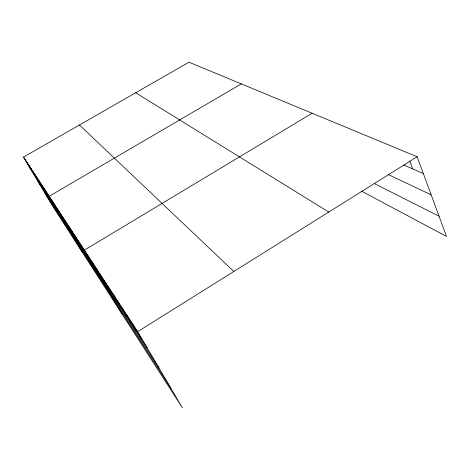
<?xml version="1.0" encoding="UTF-8"?>
<svg xmlns="http://www.w3.org/2000/svg" width="470" height="470" viewBox="0 0 470 470"><rect width="100%" height="100%" fill="white"/><g stroke="black" fill="none" stroke-linecap="round" stroke-linejoin="round"><path stroke-width="0.7" d="M417.137 156.757L188.981 62.199L23.5 157.08L52.358 205.666L182.383 407.801L137.669 331.667L417.137 156.757L446.5 236.422L361.418 191.079M312.139 113.241L84.359 250.14L122.359 314.489M241.31 83.889L49.139 196.29L82.05 251.82M403.701 164.935L423.341 173.583M388.126 174.493L431.172 194.839M374.232 183.529L439.045 216.194M135.683 92.76L328.771 212.064M79.436 125.008L233.837 271.484M23.5 157.08L137.669 331.667M29.51 167.197L147.139 347.788M37.165 180.081L159.077 368.116M44.932 193.158L171.057 388.514M42.459 186.073L49.115 197.294M40.344 182.836L46.929 193.94M38.287 179.687L44.803 190.673M36.278 176.614L42.723 187.483M34.316 173.618L40.696 184.369M32.407 170.692L38.722 181.338M30.538 167.843L36.789 178.371M28.717 165.052L34.903 175.48M26.937 162.332L33.065 172.655M25.198 159.677L31.267 169.893M80.881 244.829L88.76 258.165M77.521 239.688L85.299 252.848M74.272 234.712L81.944 247.702M71.123 229.9L78.702 242.72M68.074 225.236L75.558 237.891M65.118 220.718L72.509 233.208M62.252 216.335L69.554 228.673M59.473 212.088L66.687 224.272M56.776 207.963L63.902 219.995M54.156 203.957L61.2 215.847M51.612 200.067L58.574 211.811M46.853 192.794L53.656 204.268M44.627 189.387L51.353 200.737M117.095 300.207L126.019 315.364M112.448 293.098L121.242 308.032M107.977 286.265L116.648 300.976M103.676 279.685L112.224 294.185M99.528 273.34L107.959 287.634M95.533 267.23L103.846 281.324M91.674 261.332L99.875 275.226M87.955 255.639L96.044 269.345M132.205 323.307L141.529 339.176M126.959 315.288L136.147 330.915M121.93 307.597L130.983 322.984M409.705 160.946L412.672 168.889"/></g></svg>
